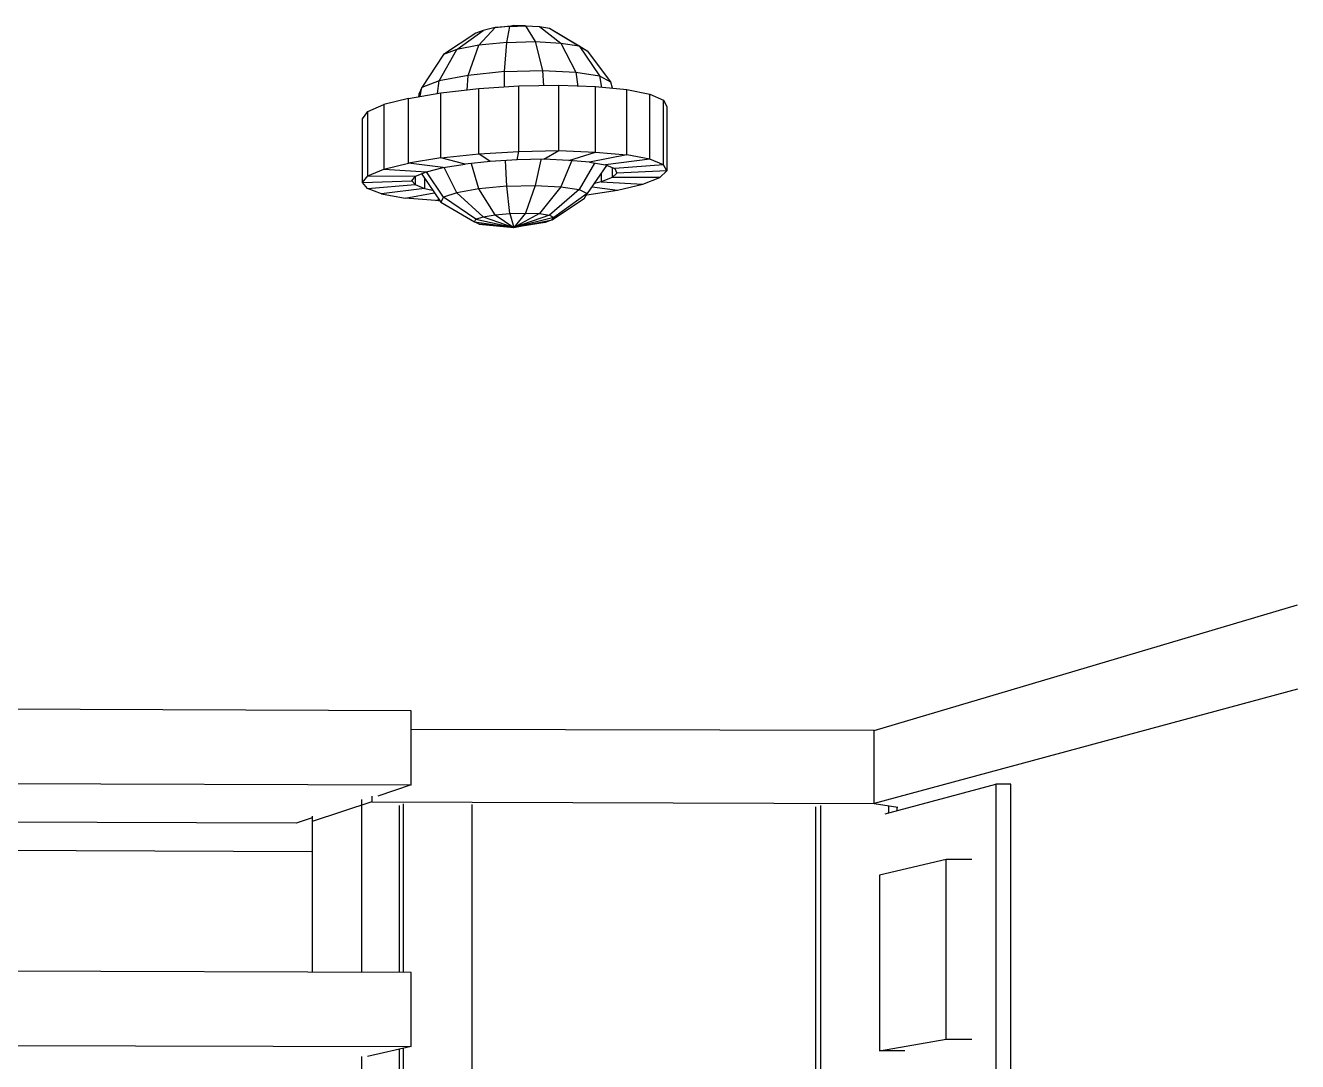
# Model space of a CAD drawing. Header units: millimetres. Extents: x -10.3 to 0, y 0 to 5.9.
# Drawn here: x -2.319 to 0, y 3.769 to 5.658 of the extents above; entities that cross this region are included whole.
import ezdxf

# ---------------------------------------------------------------- set-up
doc = ezdxf.new("R2010")
doc.units = ezdxf.units.MM

msp = doc.modelspace()

# ---------------------------------------------------------------- linework, layer by layer
for p, q in [((-1.498, 5.644), (-1.557, 5.605)), ((-1.533, 5.614), (-1.485, 5.649)), ((-1.485, 5.649), (-1.498, 5.644)), ((-1.493, 5.622), (-1.463, 5.654)), ((-1.463, 5.654), (-1.485, 5.649)), ((-1.463, 5.654), (-1.429, 5.658)), ((-1.436, 5.656), (-1.463, 5.654)), ((-1.442, 5.627), (-1.436, 5.656)), ((-1.429, 5.658), (-1.436, 5.656)), ((-1.436, 5.656), (-1.408, 5.657)), ((-1.408, 5.657), (-1.429, 5.658)), ((-1.408, 5.657), (-1.39, 5.629)), ((-1.408, 5.657), (-1.382, 5.656)), ((-1.382, 5.656), (-1.343, 5.626)), ((-1.382, 5.656), (-1.364, 5.653)), ((-1.364, 5.653), (-1.31, 5.621)), ((-1.364, 5.653), (-1.356, 5.648)), ((-1.356, 5.648), (-1.295, 5.612)), ((-1.565, 5.557), (-1.533, 5.614)), ((-1.533, 5.614), (-1.557, 5.605)), ((-1.493, 5.622), (-1.533, 5.614)), ((-1.512, 5.567), (-1.493, 5.622)), ((-1.442, 5.627), (-1.493, 5.622)), ((-1.446, 5.574), (-1.442, 5.627)), ((-1.442, 5.627), (-1.39, 5.629)), ((-1.39, 5.629), (-1.377, 5.576)), ((-1.39, 5.629), (-1.343, 5.626)), ((-1.343, 5.626), (-1.316, 5.573)), ((-1.343, 5.626), (-1.31, 5.621)), ((-1.31, 5.621), (-1.273, 5.566)), ((-1.31, 5.621), (-1.295, 5.612)), ((-1.557, 5.605), (-1.597, 5.545)), ((-1.295, 5.612), (-1.253, 5.555)), ((-1.512, 5.567), (-1.565, 5.557)), ((-1.514, 5.54), (-1.512, 5.567)), ((-1.446, 5.574), (-1.512, 5.567)), ((-1.446, 5.574), (-1.377, 5.576)), ((-1.446, 5.546), (-1.446, 5.574)), ((-1.377, 5.576), (-1.375, 5.548)), ((-1.377, 5.576), (-1.316, 5.573)), ((-1.316, 5.573), (-1.312, 5.547)), ((-1.316, 5.573), (-1.273, 5.566)), ((-1.597, 5.545), (-1.602, 5.533)), ((-1.6, 5.529), (-1.597, 5.545)), ((-1.565, 5.557), (-1.597, 5.545)), ((-1.568, 5.534), (-1.565, 5.557)), ((-1.493, 5.543), (-1.42, 5.548)), ((-1.42, 5.548), (-1.347, 5.549)), ((-1.42, 5.428), (-1.42, 5.548)), ((-1.347, 5.43), (-1.347, 5.549)), ((-1.347, 5.549), (-1.28, 5.547)), ((-1.28, 5.427), (-1.28, 5.547)), ((-1.28, 5.547), (-1.223, 5.541)), ((-1.273, 5.566), (-1.269, 5.545)), ((-1.273, 5.566), (-1.253, 5.555)), ((-1.253, 5.555), (-1.25, 5.544)), ((-1.621, 5.525), (-1.666, 5.514)), ((-1.621, 5.525), (-1.562, 5.535)), ((-1.621, 5.407), (-1.621, 5.525)), ((-1.602, 5.533), (-1.603, 5.528)), ((-1.562, 5.535), (-1.493, 5.543)), ((-1.562, 5.417), (-1.562, 5.535)), ((-1.493, 5.424), (-1.493, 5.543)), ((-1.223, 5.422), (-1.223, 5.541)), ((-1.223, 5.541), (-1.181, 5.533)), ((-1.181, 5.414), (-1.181, 5.533)), ((-1.181, 5.533), (-1.156, 5.522)), ((-1.156, 5.404), (-1.156, 5.522)), ((-1.156, 5.522), (-1.15, 5.51)), ((-1.705, 5.488), (-1.695, 5.501)), ((-1.695, 5.501), (-1.666, 5.514)), ((-1.695, 5.384), (-1.695, 5.501)), ((-1.666, 5.514), (-1.666, 5.396)), ((-1.15, 5.51), (-1.15, 5.393)), ((-1.705, 5.372), (-1.705, 5.488)), ((-1.493, 5.424), (-1.42, 5.428)), ((-1.423, 5.413), (-1.42, 5.428)), ((-1.42, 5.428), (-1.347, 5.43)), ((-1.374, 5.414), (-1.347, 5.43)), ((-1.347, 5.43), (-1.28, 5.427)), ((-1.666, 5.396), (-1.621, 5.407)), ((-1.562, 5.417), (-1.621, 5.407)), ((-1.558, 5.399), (-1.621, 5.407)), ((-1.562, 5.417), (-1.493, 5.424)), ((-1.518, 5.405), (-1.562, 5.417)), ((-1.558, 5.399), (-1.518, 5.405)), ((-1.472, 5.41), (-1.518, 5.405)), ((-1.493, 5.36), (-1.506, 5.406)), ((-1.472, 5.41), (-1.493, 5.424)), ((-1.423, 5.413), (-1.472, 5.41)), ((-1.442, 5.365), (-1.444, 5.412)), ((-1.374, 5.414), (-1.423, 5.413)), ((-1.38, 5.413), (-1.39, 5.366)), ((-1.329, 5.412), (-1.374, 5.414)), ((-1.323, 5.412), (-1.343, 5.364)), ((-1.329, 5.412), (-1.28, 5.427)), ((-1.291, 5.409), (-1.329, 5.412)), ((-1.282, 5.407), (-1.31, 5.359)), ((-1.223, 5.422), (-1.291, 5.409)), ((-1.291, 5.409), (-1.262, 5.404)), ((-1.28, 5.427), (-1.223, 5.422)), ((-1.181, 5.414), (-1.262, 5.404)), ((-1.181, 5.414), (-1.223, 5.422)), ((-1.156, 5.404), (-1.181, 5.414)), ((-1.705, 5.372), (-1.695, 5.384)), ((-1.695, 5.384), (-1.666, 5.396)), ((-1.695, 5.384), (-1.608, 5.383)), ((-1.666, 5.396), (-1.588, 5.391)), ((-1.615, 5.375), (-1.608, 5.383)), ((-1.609, 5.382), (-1.609, 5.368)), ((-1.608, 5.383), (-1.588, 5.391)), ((-1.597, 5.387), (-1.562, 5.336)), ((-1.588, 5.391), (-1.558, 5.399)), ((-1.557, 5.345), (-1.588, 5.391)), ((-1.533, 5.353), (-1.556, 5.399)), ((-1.26, 5.403), (-1.295, 5.352)), ((-1.27, 5.388), (-1.27, 5.373)), ((-1.262, 5.404), (-1.245, 5.397)), ((-1.25, 5.399), (-1.25, 5.381)), ((-1.241, 5.389), (-1.25, 5.381)), ((-1.156, 5.404), (-1.245, 5.397)), ((-1.245, 5.397), (-1.241, 5.389)), ((-1.15, 5.393), (-1.241, 5.389)), ((-1.15, 5.393), (-1.163, 5.381)), ((-1.15, 5.393), (-1.156, 5.404)), ((-1.705, 5.372), (-1.615, 5.375)), ((-1.696, 5.361), (-1.705, 5.372)), ((-1.696, 5.361), (-1.609, 5.368)), ((-1.67, 5.351), (-1.696, 5.361)), ((-1.592, 5.361), (-1.67, 5.351)), ((-1.609, 5.368), (-1.615, 5.375)), ((-1.609, 5.368), (-1.592, 5.361)), ((-1.592, 5.379), (-1.592, 5.361)), ((-1.592, 5.361), (-1.577, 5.358)), ((-1.493, 5.36), (-1.533, 5.353)), ((-1.442, 5.365), (-1.493, 5.36)), ((-1.463, 5.313), (-1.493, 5.36)), ((-1.442, 5.365), (-1.39, 5.366)), ((-1.436, 5.315), (-1.442, 5.365)), ((-1.39, 5.366), (-1.408, 5.316)), ((-1.39, 5.366), (-1.343, 5.364)), ((-1.343, 5.364), (-1.382, 5.315)), ((-1.31, 5.359), (-1.364, 5.312)), ((-1.343, 5.364), (-1.31, 5.359)), ((-1.31, 5.359), (-1.295, 5.352)), ((-1.286, 5.364), (-1.24, 5.358)), ((-1.27, 5.373), (-1.282, 5.37)), ((-1.25, 5.381), (-1.27, 5.373)), ((-1.27, 5.373), (-1.194, 5.369)), ((-1.163, 5.381), (-1.25, 5.381)), ((-1.24, 5.358), (-1.194, 5.369)), ((-1.194, 5.369), (-1.163, 5.381)), ((-1.67, 5.351), (-1.627, 5.343)), ((-1.627, 5.343), (-1.574, 5.353)), ((-1.572, 5.339), (-1.627, 5.343)), ((-1.572, 5.339), (-1.565, 5.341)), ((-1.563, 5.338), (-1.572, 5.339)), ((-1.557, 5.345), (-1.562, 5.336)), ((-1.562, 5.336), (-1.501, 5.3)), ((-1.533, 5.353), (-1.557, 5.345)), ((-1.498, 5.305), (-1.557, 5.345)), ((-1.485, 5.309), (-1.533, 5.353)), ((-1.359, 5.304), (-1.3, 5.343)), ((-1.295, 5.352), (-1.356, 5.308)), ((-1.3, 5.343), (-1.295, 5.352)), ((-1.296, 5.349), (-1.24, 5.358)), ((-1.485, 5.309), (-1.463, 5.313)), ((-1.463, 5.313), (-1.436, 5.315)), ((-1.463, 5.313), (-1.429, 5.29)), ((-1.436, 5.315), (-1.408, 5.316)), ((-1.436, 5.315), (-1.429, 5.29)), ((-1.408, 5.316), (-1.429, 5.29)), ((-1.382, 5.315), (-1.429, 5.29)), ((-1.364, 5.312), (-1.429, 5.29)), ((-1.408, 5.316), (-1.382, 5.315)), ((-1.382, 5.315), (-1.364, 5.312)), ((-1.364, 5.312), (-1.356, 5.308)), ((-1.501, 5.3), (-1.498, 5.305)), ((-1.492, 5.296), (-1.501, 5.3)), ((-1.501, 5.3), (-1.429, 5.29)), ((-1.498, 5.305), (-1.485, 5.309)), ((-1.498, 5.305), (-1.429, 5.29)), ((-1.474, 5.294), (-1.492, 5.296)), ((-1.492, 5.296), (-1.429, 5.29)), ((-1.485, 5.309), (-1.429, 5.29)), ((-1.429, 5.29), (-1.474, 5.294)), ((-1.356, 5.308), (-1.429, 5.29)), ((-1.429, 5.29), (-1.359, 5.304)), ((-1.372, 5.299), (-1.429, 5.29)), ((-1.394, 5.296), (-1.429, 5.29)), ((-1.372, 5.299), (-1.394, 5.296)), ((-1.359, 5.304), (-1.372, 5.299)), ((-1.359, 5.304), (-1.356, 5.308)), ((-0.772, 4.373), (0, 4.602)), ((0, 4.448), (-0.772, 4.24)), ((-1.616, 4.409), (-5.421, 4.424)), ((-1.616, 4.274), (-1.616, 4.409)), ((-0.772, 4.373), (-1.616, 4.375)), ((-0.772, 4.24), (-0.772, 4.373)), ((-5.421, 4.287), (-1.616, 4.274)), ((-1.616, 4.274), (-1.677, 4.253)), ((-0.752, 4.221), (-0.55, 4.275)), ((-0.55, 4.275), (-0.55, 3.01)), ((-0.523, 4.275), (-0.55, 4.275)), ((-0.523, 2.879), (-0.523, 4.275)), ((-1.707, 4.247), (-1.707, 3.932)), ((-1.688, 4.253), (-1.688, 4.243)), ((-1.688, 4.243), (-1.797, 4.207)), ((-1.688, 4.243), (-0.772, 4.24)), ((-1.638, 4.236), (-1.638, 3.932)), ((-1.631, 4.239), (-1.631, 3.932)), ((-1.505, 2.506), (-1.505, 4.238)), ((-0.879, 4.234), (-0.879, 3.137)), ((-0.87, 4.236), (-0.87, 3.151)), ((-0.772, 4.24), (-0.729, 4.233)), ((-0.745, 4.223), (-0.745, 4.236)), ((-0.73, 4.227), (-0.73, 4.233)), ((-1.826, 4.204), (-5.42, 4.215)), ((-1.797, 4.214), (-1.826, 4.204)), ((-1.797, 4.217), (-1.797, 3.932)), ((-1.797, 4.217), (-1.797, 4.207)), ((-1.797, 4.152), (-2.821, 4.156)), ((-0.641, 4.138), (-0.762, 4.109)), ((-0.594, 4.138), (-0.641, 4.138)), ((-0.641, 3.81), (-0.641, 4.138)), ((-0.762, 4.109), (-0.762, 3.789)), ((-1.616, 3.932), (-5.421, 3.942)), ((-1.616, 3.797), (-1.616, 3.932)), ((-5.421, 3.805), (-1.616, 3.797)), ((-0.762, 3.789), (-0.641, 3.81)), ((-0.641, 3.81), (-0.594, 3.81)), ((-1.616, 3.797), (-1.696, 3.779)), ((-1.638, 3.792), (-1.638, 2.569)), ((-1.631, 3.793), (-1.631, 2.569)), ((-0.716, 3.789), (-0.762, 3.789)), ((-1.707, 3.779), (-1.707, 2.572))]:
    msp.add_line(p, q)

doc.saveas('drawing.dxf')
